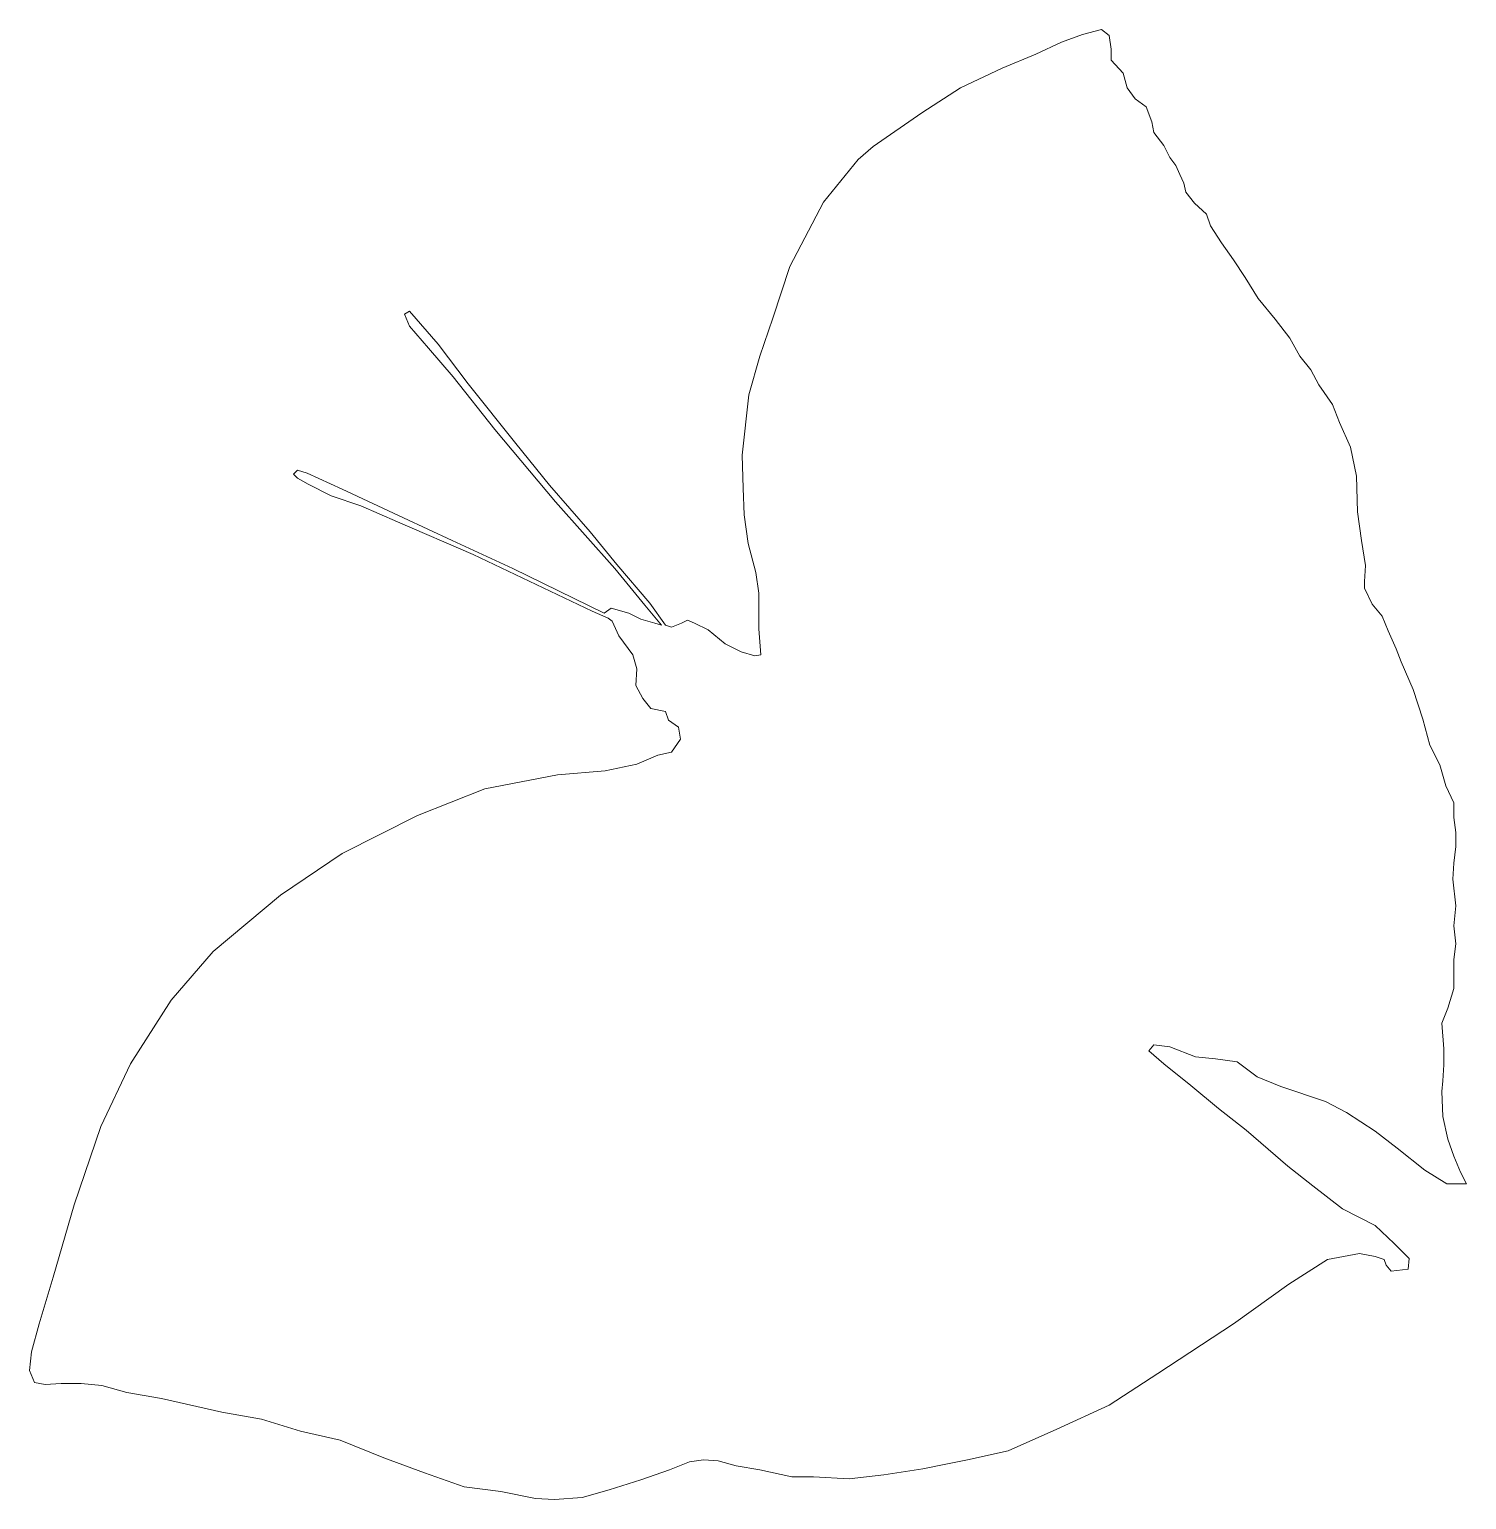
# Model space of a CAD drawing. Header units: centimetres. Extents: x -9.1 to 9.1, y -9.3 to 9.3.
import ezdxf

# ---------------------------------------------------------------- set-up
doc = ezdxf.new("R2010")
doc.units = ezdxf.units.CM
doc.header["$MEASUREMENT"] = 0
doc.layers.add('Layer 1', color=7, linetype='Continuous')

msp = doc.modelspace()

# ---------------------------------------------------------------- linework, layer by layer
at = {"layer": 'Layer 1', "lineweight": 9}
msp.add_open_spline([(1.57432, 7.78325), (1.57432, 7.78325), (2.18696, 8.20837), (2.18696, 8.20837), (2.18696, 8.20837), (2.18696, 8.20837), (2.67461, 8.52093), (2.67461, 8.52093), (2.67461, 8.52093), (2.67461, 8.52093), (3.19974, 8.771), (3.19974, 8.771), (3.19974, 8.771), (3.19974, 8.771), (3.62487, 8.94607), (3.62487, 8.94607), (3.62487, 8.94607), (3.62487, 8.94607), (3.94995, 9.0961), (3.94995, 9.0961), (3.94995, 9.0961), (3.94995, 9.0961), (4.21251, 9.19612), (4.21251, 9.19612), (4.21251, 9.19612), (4.21251, 9.19612), (4.45009, 9.25863), (4.45009, 9.25863), (4.45009, 9.25863), (4.45009, 9.25863), (4.55011, 9.18363), (4.55011, 9.18363), (4.55011, 9.18363), (4.55011, 9.18363), (4.57513, 9.00859), (4.57513, 9.00859), (4.57513, 9.00859), (4.57513, 9.00859), (4.57513, 8.87104), (4.57513, 8.87104), (4.57513, 8.87104), (4.57513, 8.87104), (4.72516, 8.70848), (4.72516, 8.70848), (4.72516, 8.70848), (4.72516, 8.70848), (4.7752, 8.52093), (4.7752, 8.52093), (4.7752, 8.52093), (4.7752, 8.52093), (4.87522, 8.38341), (4.87522, 8.38341), (4.87522, 8.38341), (4.87522, 8.38341), (5.01274, 8.28337), (5.01274, 8.28337), (5.01274, 8.28337), (5.01274, 8.28337), (5.08777, 8.09582), (5.08777, 8.09582), (5.08777, 8.09582), (5.08777, 8.09582), (5.11276, 7.95829), (5.11276, 7.95829), (5.11276, 7.95829), (5.11276, 7.95829), (5.2378, 7.79574), (5.2378, 7.79574), (5.2378, 7.79574), (5.2378, 7.79574), (5.31281, 7.64571), (5.31281, 7.64571), (5.31281, 7.64571), (5.31281, 7.64571), (5.38784, 7.54567), (5.38784, 7.54567), (5.38784, 7.54567), (5.38784, 7.54567), (5.43787, 7.43314), (5.43787, 7.43314), (5.43787, 7.43314), (5.43787, 7.43314), (5.48789, 7.32061), (5.48789, 7.32061), (5.48789, 7.32061), (5.48789, 7.32061), (5.5129, 7.20808), (5.5129, 7.20808), (5.5129, 7.20808), (5.5129, 7.20808), (5.62544, 7.07054), (5.62544, 7.07054), (5.62544, 7.07054), (5.62544, 7.07054), (5.77547, 6.933), (5.77547, 6.933), (5.77547, 6.933), (5.77547, 6.933), (5.82548, 6.78297), (5.82548, 6.78297), (5.82548, 6.78297), (5.82548, 6.78297), (5.963, 6.5704), (5.963, 6.5704), (5.963, 6.5704), (5.963, 6.5704), (6.11306, 6.35784), (6.11306, 6.35784), (6.11306, 6.35784), (6.11306, 6.35784), (6.26309, 6.13277), (6.26309, 6.13277), (6.26309, 6.13277), (6.26309, 6.13277), (6.42563, 5.87021), (6.42563, 5.87021), (6.42563, 5.87021), (6.42563, 5.87021), (6.63819, 5.60765), (6.63819, 5.60765), (6.63819, 5.60765), (6.63819, 5.60765), (6.82575, 5.37008), (6.82575, 5.37008), (6.82575, 5.37008), (6.82575, 5.37008), (6.95079, 5.14504), (6.95079, 5.14504), (6.95079, 5.14504), (6.95079, 5.14504), (7.08831, 4.96996), (7.08831, 4.96996), (7.08831, 4.96996), (7.08831, 4.96996), (7.18833, 4.7824), (7.18833, 4.7824), (7.18833, 4.7824), (7.18833, 4.7824), (7.36338, 4.53235), (7.36338, 4.53235), (7.36338, 4.53235), (7.36338, 4.53235), (7.45092, 4.30729), (7.45092, 4.30729), (7.45092, 4.30729), (7.45092, 4.30729), (7.58847, 3.99468), (7.58847, 3.99468), (7.58847, 3.99468), (7.58847, 3.99468), (7.66348, 3.6321), (7.66348, 3.6321), (7.66348, 3.6321), (7.66348, 3.6321), (7.67596, 3.182), (7.67596, 3.182), (7.67596, 3.182), (7.67596, 3.182), (7.726, 2.81936), (7.726, 2.81936), (7.726, 2.81936), (7.726, 2.81936), (7.77601, 2.50679), (7.77601, 2.50679), (7.77601, 2.50679), (7.77601, 2.50679), (7.7635, 2.30675), (7.7635, 2.30675), (7.7635, 2.30675), (7.7635, 2.30675), (7.7635, 2.21921), (7.7635, 2.21921), (7.7635, 2.21921), (7.7635, 2.21921), (7.86352, 2.01916), (7.86352, 2.01916), (7.86352, 2.01916), (7.86352, 2.01916), (7.98856, 1.86913), (7.98856, 1.86913), (7.98856, 1.86913), (7.98856, 1.86913), (8.06359, 1.68157), (8.06359, 1.68157), (8.06359, 1.68157), (8.06359, 1.68157), (8.16361, 1.45651), (8.16361, 1.45651), (8.16361, 1.45651), (8.16361, 1.45651), (8.22613, 1.29394), (8.22613, 1.29394), (8.22613, 1.29394), (8.22613, 1.29394), (8.37616, 0.94386), (8.37616, 0.94386), (8.37616, 0.94386), (8.37616, 0.94386), (8.5012, 0.56877), (8.5012, 0.56877), (8.5012, 0.56877), (8.5012, 0.56877), (8.58872, 0.24366), (8.58872, 0.24366), (8.58872, 0.24366), (8.58872, 0.24366), (8.71376, -0.00639), (8.71376, -0.00639), (8.71376, -0.00639), (8.71376, -0.00639), (8.78879, -0.26896), (8.78879, -0.26896), (8.78879, -0.26896), (8.78879, -0.26896), (8.88881, -0.48154), (8.88881, -0.48154), (8.88881, -0.48154), (8.88881, -0.48154), (8.88881, -0.6691), (8.88881, -0.6691), (8.88881, -0.6691), (8.88881, -0.6691), (8.91383, -0.85663), (8.91383, -0.85663), (8.91383, -0.85663), (8.91383, -0.85663), (8.91383, -1.03168), (8.91383, -1.03168), (8.91383, -1.03168), (8.91383, -1.03168), (8.88881, -1.24424), (8.88881, -1.24424), (8.88881, -1.24424), (8.88881, -1.24424), (8.8763, -1.44431), (8.8763, -1.44431), (8.8763, -1.44431), (8.8763, -1.44431), (8.91383, -1.7819), (8.91383, -1.7819), (8.91383, -1.7819), (8.91383, -1.7819), (8.88881, -2.03195), (8.88881, -2.03195), (8.88881, -2.03195), (8.88881, -2.03195), (8.91383, -2.25702), (8.91383, -2.25702), (8.91383, -2.25702), (8.91383, -2.25702), (8.88881, -2.45709), (8.88881, -2.45709), (8.88881, -2.45709), (8.88881, -2.45709), (8.88881, -2.60709), (8.88881, -2.60709), (8.88881, -2.60709), (8.88881, -2.60709), (8.88881, -2.81967), (8.88881, -2.81967), (8.88881, -2.81967), (8.88881, -2.81967), (8.81378, -3.06975), (8.81378, -3.06975), (8.81378, -3.06975), (8.81378, -3.06975), (8.73878, -3.25729), (8.73878, -3.25729), (8.73878, -3.25729), (8.73878, -3.25729), (8.76377, -3.58237), (8.76377, -3.58237), (8.76377, -3.58237), (8.76377, -3.58237), (8.76377, -3.78244), (8.76377, -3.78244), (8.76377, -3.78244), (8.76377, -3.78244), (8.75129, -3.98248), (8.75129, -3.98248), (8.75129, -3.98248), (8.75129, -3.98248), (8.73878, -4.12), (8.73878, -4.12), (8.73878, -4.12), (8.73878, -4.12), (8.75129, -4.43261), (8.75129, -4.43261), (8.75129, -4.43261), (8.75129, -4.43261), (8.81378, -4.72019), (8.81378, -4.72019), (8.81378, -4.72019), (8.81378, -4.72019), (8.88881, -4.93274), (8.88881, -4.93274), (8.88881, -4.93274), (8.88881, -4.93274), (8.97635, -5.13281), (8.97635, -5.13281), (8.97635, -5.13281), (8.97635, -5.13281), (9.05135, -5.28284), (9.05135, -5.28284), (9.05135, -5.28284), (9.05135, -5.28284), (8.8013, -5.28284), (8.8013, -5.28284), (8.8013, -5.28284), (8.8013, -5.28284), (8.5262, -5.10779), (8.5262, -5.10779), (8.5262, -5.10779), (8.5262, -5.10779), (8.17612, -4.83272), (8.17612, -4.83272), (8.17612, -4.83272), (8.17612, -4.83272), (7.90105, -4.62014), (7.90105, -4.62014), (7.90105, -4.62014), (7.90105, -4.62014), (7.53844, -4.3826), (7.53844, -4.3826), (7.53844, -4.3826), (7.53844, -4.3826), (7.27587, -4.24505), (7.27587, -4.24505), (7.27587, -4.24505), (7.27587, -4.24505), (6.71322, -4.05751), (6.71322, -4.05751), (6.71322, -4.05751), (6.71322, -4.05751), (6.41313, -3.93247), (6.41313, -3.93247), (6.41313, -3.93247), (6.41313, -3.93247), (6.16304, -3.74494), (6.16304, -3.74494), (6.16304, -3.74494), (6.16304, -3.74494), (5.888, -3.70741), (5.888, -3.70741), (5.888, -3.70741), (5.888, -3.70741), (5.63792, -3.68242), (5.63792, -3.68242), (5.63792, -3.68242), (5.63792, -3.68242), (5.31281, -3.55738), (5.31281, -3.55738), (5.31281, -3.55738), (5.31281, -3.55738), (5.11276, -3.53236), (5.11276, -3.53236), (5.11276, -3.53236), (5.11276, -3.53236), (5.05027, -3.60739), (5.05027, -3.60739), (5.05027, -3.60739), (5.05027, -3.60739), (5.2378, -3.76993), (5.2378, -3.76993), (5.2378, -3.76993), (5.2378, -3.76993), (5.5754, -4.045), (5.5754, -4.045), (5.5754, -4.045), (5.5754, -4.045), (5.9255, -4.33259), (5.9255, -4.33259), (5.9255, -4.33259), (5.9255, -4.33259), (6.2756, -4.60766), (6.2756, -4.60766), (6.2756, -4.60766), (6.2756, -4.60766), (6.55068, -4.84523), (6.55068, -4.84523), (6.55068, -4.84523), (6.55068, -4.84523), (6.80073, -5.05778), (6.80073, -5.05778), (6.80073, -5.05778), (6.80073, -5.05778), (7.1133, -5.30786), (7.1133, -5.30786), (7.1133, -5.30786), (7.1133, -5.30786), (7.48842, -5.59542), (7.48842, -5.59542), (7.48842, -5.59542), (7.48842, -5.59542), (7.90105, -5.808), (7.90105, -5.808), (7.90105, -5.808), (7.90105, -5.808), (8.13859, -6.03303), (8.13859, -6.03303), (8.13859, -6.03303), (8.13859, -6.03303), (8.32615, -6.22059), (8.32615, -6.22059), (8.32615, -6.22059), (8.32615, -6.22059), (8.31364, -6.35814), (8.31364, -6.35814), (8.31364, -6.35814), (8.31364, -6.35814), (8.10109, -6.38314), (8.10109, -6.38314), (8.10109, -6.38314), (8.10109, -6.38314), (8.03857, -6.30813), (8.03857, -6.30813), (8.03857, -6.30813), (8.03857, -6.30813), (8.01358, -6.2331), (8.01358, -6.2331), (8.01358, -6.2331), (8.01358, -6.2331), (7.90105, -6.1956), (7.90105, -6.1956), (7.90105, -6.1956), (7.90105, -6.1956), (7.70101, -6.15807), (7.70101, -6.15807), (7.70101, -6.15807), (7.70101, -6.15807), (7.30086, -6.2331), (7.30086, -6.2331), (7.30086, -6.2331), (7.30086, -6.2331), (6.81324, -6.54571), (6.81324, -6.54571), (6.81324, -6.54571), (6.81324, -6.54571), (6.11306, -7.04584), (6.11306, -7.04584), (6.11306, -7.04584), (6.11306, -7.04584), (5.1628, -7.67099), (5.1628, -7.67099), (5.1628, -7.67099), (5.1628, -7.67099), (4.55011, -8.0711), (4.55011, -8.0711), (4.55011, -8.0711), (4.55011, -8.0711), (3.88743, -8.37119), (3.88743, -8.37119), (3.88743, -8.37119), (3.88743, -8.37119), (3.27477, -8.64627), (3.27477, -8.64627), (3.27477, -8.64627), (3.27477, -8.64627), (2.76212, -8.7588), (2.76212, -8.7588), (2.76212, -8.7588), (2.76212, -8.7588), (2.51207, -8.80881), (2.51207, -8.80881), (2.51207, -8.80881), (2.51207, -8.80881), (2.19947, -8.87133), (2.19947, -8.87133), (2.19947, -8.87133), (2.19947, -8.87133), (1.71184, -8.94636), (1.71184, -8.94636), (1.71184, -8.94636), (1.71184, -8.94636), (1.27423, -8.99637), (1.27423, -8.99637), (1.27423, -8.99637), (1.27423, -8.99637), (0.8241, -8.97135), (0.8241, -8.97135), (0.8241, -8.97135), (0.8241, -8.97135), (0.54903, -8.97135), (0.54903, -8.97135), (0.54903, -8.97135), (0.54903, -8.97135), (0.14892, -8.88384), (0.14892, -8.88384), (0.14892, -8.88384), (0.14892, -8.88384), (-0.15115, -8.83383), (-0.15115, -8.83383), (-0.15115, -8.83383), (-0.15115, -8.83383), (-0.37624, -8.77131), (-0.37624, -8.77131), (-0.37624, -8.77131), (-0.37624, -8.77131), (-0.56377, -8.7588), (-0.56377, -8.7588), (-0.56377, -8.7588), (-0.56377, -8.7588), (-0.73885, -8.78379), (-0.73885, -8.78379), (-0.73885, -8.78379), (-0.73885, -8.78379), (-0.98888, -8.88384), (-0.98888, -8.88384), (-0.98888, -8.88384), (-0.98888, -8.88384), (-1.35149, -9.00888), (-1.35149, -9.00888), (-1.35149, -9.00888), (-1.35149, -9.00888), (-1.7516, -9.13389), (-1.7516, -9.13389), (-1.7516, -9.13389), (-1.7516, -9.13389), (-2.0892, -9.23391), (-2.0892, -9.23391), (-2.0892, -9.23391), (-2.0892, -9.23391), (-2.4393, -9.25893), (-2.4393, -9.25893), (-2.4393, -9.25893), (-2.4393, -9.25893), (-2.67687, -9.24642), (-2.67687, -9.24642), (-2.67687, -9.24642), (-2.67687, -9.24642), (-3.11449, -9.15891), (-3.11449, -9.15891), (-3.11449, -9.15891), (-3.11449, -9.15891), (-3.57712, -9.09639), (-3.57712, -9.09639), (-3.57712, -9.09639), (-3.57712, -9.09639), (-4.07723, -8.92134), (-4.07723, -8.92134), (-4.07723, -8.92134), (-4.07723, -8.92134), (-4.58987, -8.73378), (-4.58987, -8.73378), (-4.58987, -8.73378), (-4.58987, -8.73378), (-5.14002, -8.50874), (-5.14002, -8.50874), (-5.14002, -8.50874), (-5.14002, -8.50874), (-5.64018, -8.39621), (-5.64018, -8.39621), (-5.64018, -8.39621), (-5.64018, -8.39621), (-6.1278, -8.24615), (-6.1278, -8.24615), (-6.1278, -8.24615), (-6.1278, -8.24615), (-6.62795, -8.15864), (-6.62795, -8.15864), (-6.62795, -8.15864), (-6.62795, -8.15864), (-7.39064, -7.98356), (-7.39064, -7.98356), (-7.39064, -7.98356), (-7.39064, -7.98356), (-7.82827, -7.90856), (-7.82827, -7.90856), (-7.82827, -7.90856), (-7.82827, -7.90856), (-8.14085, -7.82105), (-8.14085, -7.82105), (-8.14085, -7.82105), (-8.14085, -7.82105), (-8.40343, -7.79603), (-8.40343, -7.79603), (-8.40343, -7.79603), (-8.40343, -7.79603), (-8.65349, -7.79603), (-8.65349, -7.79603), (-8.65349, -7.79603), (-8.65349, -7.79603), (-8.85354, -7.80854), (-8.85354, -7.80854), (-8.85354, -7.80854), (-8.85354, -7.80854), (-8.99109, -7.78352), (-8.99109, -7.78352), (-8.99109, -7.78352), (-8.99109, -7.78352), (-9.05361, -7.63349), (-9.05361, -7.63349), (-9.05361, -7.63349), (-9.05361, -7.63349), (-9.02859, -7.39592), (-9.02859, -7.39592), (-9.02859, -7.39592), (-9.02859, -7.39592), (-8.92856, -7.04584), (-8.92856, -7.04584), (-8.92856, -7.04584), (-8.92856, -7.04584), (-8.75351, -6.45817), (-8.75351, -6.45817), (-8.75351, -6.45817), (-8.75351, -6.45817), (-8.49097, -5.54541), (-8.49097, -5.54541), (-8.49097, -5.54541), (-8.49097, -5.54541), (-8.15336, -4.55765), (-8.15336, -4.55765), (-8.15336, -4.55765), (-8.15336, -4.55765), (-7.77826, -3.76993), (-7.77826, -3.76993), (-7.77826, -3.76993), (-7.77826, -3.76993), (-7.26562, -2.9697), (-7.26562, -2.9697), (-7.26562, -2.9697), (-7.26562, -2.9697), (-6.74047, -2.35704), (-6.74047, -2.35704), (-6.74047, -2.35704), (-6.74047, -2.35704), (-5.89023, -1.64435), (-5.89023, -1.64435), (-5.89023, -1.64435), (-5.89023, -1.64435), (-5.11503, -1.1192), (-5.11503, -1.1192), (-5.11503, -1.1192), (-5.11503, -1.1192), (-4.16477, -0.64405), (-4.16477, -0.64405), (-4.16477, -0.64405), (-4.16477, -0.64405), (-3.31453, -0.30649), (-3.31453, -0.30649), (-3.31453, -0.30649), (-3.31453, -0.30649), (-2.40177, -0.13144), (-2.40177, -0.13144), (-2.40177, -0.13144), (-2.40177, -0.13144), (-1.80161, -0.0814), (-1.80161, -0.0814), (-1.80161, -0.0814), (-1.80161, -0.0814), (-1.40153, 0.00612), (-1.40153, 0.00612), (-1.40153, 0.00612), (-1.40153, 0.00612), (-1.13894, 0.11865), (-1.13894, 0.11865), (-1.13894, 0.11865), (-1.13894, 0.11865), (-0.96389, 0.15615), (-0.96389, 0.15615), (-0.96389, 0.15615), (-0.96389, 0.15615), (-0.85135, 0.31869), (-0.85135, 0.31869), (-0.85135, 0.31869), (-0.85135, 0.31869), (-0.87635, 0.46875), (-0.87635, 0.46875), (-0.87635, 0.46875), (-0.87635, 0.46875), (-1.00139, 0.55626), (-1.00139, 0.55626), (-1.00139, 0.55626), (-1.00139, 0.55626), (-1.03892, 0.66879), (-1.03892, 0.66879), (-1.03892, 0.66879), (-1.03892, 0.66879), (-1.22648, 0.70629), (-1.22648, 0.70629), (-1.22648, 0.70629), (-1.22648, 0.70629), (-1.3265, 0.83133), (-1.3265, 0.83133), (-1.3265, 0.83133), (-1.3265, 0.83133), (-1.41401, 0.99388), (-1.41401, 0.99388), (-1.41401, 0.99388), (-1.41401, 0.99388), (-1.40153, 1.20646), (-1.40153, 1.20646), (-1.40153, 1.20646), (-1.40153, 1.20646), (-1.45151, 1.38148), (-1.45151, 1.38148), (-1.45151, 1.38148), (-1.45151, 1.38148), (-1.62656, 1.61905), (-1.62656, 1.61905), (-1.62656, 1.61905), (-1.62656, 1.61905), (-1.7141, 1.80661), (-1.7141, 1.80661), (-1.7141, 1.80661), (-1.7141, 1.80661), (-1.76408, 1.84411), (-1.76408, 1.84411), (-1.76408, 1.84411), (-1.76408, 1.84411), (-1.96416, 1.93162), (-1.96416, 1.93162), (-1.96416, 1.93162), (-1.96416, 1.93162), (-3.46456, 2.64431), (-3.46456, 2.64431), (-3.46456, 2.64431), (-3.46456, 2.64431), (-4.41485, 3.05696), (-4.41485, 3.05696), (-4.41485, 3.05696), (-4.41485, 3.05696), (-4.87745, 3.25698), (-4.87745, 3.25698), (-4.87745, 3.25698), (-4.87745, 3.25698), (-5.25255, 3.38202), (-5.25255, 3.38202), (-5.25255, 3.38202), (-5.25255, 3.38202), (-5.54013, 3.53208), (-5.54013, 3.53208), (-5.54013, 3.53208), (-5.54013, 3.53208), (-5.67768, 3.60711), (-5.67768, 3.60711), (-5.67768, 3.60711), (-5.67768, 3.60711), (-5.72769, 3.65712), (-5.72769, 3.65712), (-5.72769, 3.65712), (-5.72769, 3.65712), (-5.67768, 3.70713), (-5.67768, 3.70713), (-5.67768, 3.70713), (-5.67768, 3.70713), (-5.55267, 3.66963), (-5.55267, 3.66963), (-5.55267, 3.66963), (-5.55267, 3.66963), (-5.11503, 3.46956), (-5.11503, 3.46956), (-5.11503, 3.46956), (-5.11503, 3.46956), (-4.33982, 3.10697), (-4.33982, 3.10697), (-4.33982, 3.10697), (-4.33982, 3.10697), (-3.72712, 2.81936), (-3.72712, 2.81936), (-3.72712, 2.81936), (-3.72712, 2.81936), (-2.96443, 2.46929), (-2.96443, 2.46929), (-2.96443, 2.46929), (-2.96443, 2.46929), (-1.81412, 1.90663), (-1.81412, 1.90663), (-1.81412, 1.90663), (-1.81412, 1.90663), (-1.72661, 1.96915), (-1.72661, 1.96915), (-1.72661, 1.96915), (-1.72661, 1.96915), (-1.50155, 1.90663), (-1.50155, 1.90663), (-1.50155, 1.90663), (-1.50155, 1.90663), (-1.35149, 1.83163), (-1.35149, 1.83163), (-1.35149, 1.83163), (-1.35149, 1.83163), (-1.17644, 1.78159), (-1.17644, 1.78159), (-1.17644, 1.78159), (-1.17644, 1.78159), (-1.08893, 1.7566), (-1.08893, 1.7566), (-1.08893, 1.7566), (-1.08893, 1.7566), (-1.30148, 2.00665), (-1.30148, 2.00665), (-1.30148, 2.00665), (-1.30148, 2.00665), (-1.6766, 2.46929), (-1.6766, 2.46929), (-1.6766, 2.46929), (-1.6766, 2.46929), (-2.42679, 3.30702), (-2.42679, 3.30702), (-2.42679, 3.30702), (-2.42679, 3.30702), (-3.18952, 4.21977), (-3.18952, 4.21977), (-3.18952, 4.21977), (-3.18952, 4.21977), (-3.71464, 4.88245), (-3.71464, 4.88245), (-3.71464, 4.88245), (-3.71464, 4.88245), (-4.02722, 5.24504), (-4.02722, 5.24504), (-4.02722, 5.24504), (-4.02722, 5.24504), (-4.26479, 5.52011), (-4.26479, 5.52011), (-4.26479, 5.52011), (-4.26479, 5.52011), (-4.32731, 5.67017), (-4.32731, 5.67017), (-4.32731, 5.67017), (-4.32731, 5.67017), (-4.26479, 5.70767), (-4.26479, 5.70767), (-4.26479, 5.70767), (-4.26479, 5.70767), (-3.9022, 5.29505), (-3.9022, 5.29505), (-3.9022, 5.29505), (-3.9022, 5.29505), (-3.52708, 4.79491), (-3.52708, 4.79491), (-3.52708, 4.79491), (-3.52708, 4.79491), (-2.92692, 4.0447), (-2.92692, 4.0447), (-2.92692, 4.0447), (-2.92692, 4.0447), (-2.50182, 3.51957), (-2.50182, 3.51957), (-2.50182, 3.51957), (-2.50182, 3.51957), (-1.98917, 2.93192), (-1.98917, 2.93192), (-1.98917, 2.93192), (-1.98917, 2.93192), (-1.65158, 2.5193), (-1.65158, 2.5193), (-1.65158, 2.5193), (-1.65158, 2.5193), (-1.23896, 2.03165), (-1.23896, 2.03165), (-1.23896, 2.03165), (-1.23896, 2.03165), (-1.03892, 1.7566), (-1.03892, 1.7566), (-1.03892, 1.7566), (-1.03892, 1.7566), (-0.96389, 1.73158), (-0.96389, 1.73158), (-0.96389, 1.73158), (-0.96389, 1.73158), (-0.83887, 1.78159), (-0.83887, 1.78159), (-0.83887, 1.78159), (-0.83887, 1.78159), (-0.76384, 1.81912), (-0.76384, 1.81912), (-0.76384, 1.81912), (-0.76384, 1.81912), (-0.6763, 1.78159), (-0.6763, 1.78159), (-0.6763, 1.78159), (-0.6763, 1.78159), (-0.50125, 1.69408), (-0.50125, 1.69408), (-0.50125, 1.69408), (-0.50125, 1.69408), (-0.2887, 1.51903), (-0.2887, 1.51903), (-0.2887, 1.51903), (-0.2887, 1.51903), (-0.08866, 1.41898), (-0.08866, 1.41898), (-0.08866, 1.41898), (-0.08866, 1.41898), (0.08639, 1.36897), (0.08639, 1.36897), (0.08639, 1.36897), (0.08639, 1.36897), (0.16142, 1.38148), (0.16142, 1.38148), (0.16142, 1.38148), (0.16142, 1.38148), (0.13643, 1.70659), (0.13643, 1.70659), (0.13643, 1.70659), (0.13643, 1.70659), (0.13643, 2.15669), (0.13643, 2.15669), (0.13643, 2.15669), (0.13643, 2.15669), (0.0989, 2.41928), (0.0989, 2.41928), (0.0989, 2.41928), (0.0989, 2.41928), (-0.00112, 2.78186), (-0.00112, 2.78186), (-0.00112, 2.78186), (-0.00112, 2.78186), (-0.05113, 3.14447), (-0.05113, 3.14447), (-0.05113, 3.14447), (-0.05113, 3.14447), (-0.06364, 3.48207), (-0.06364, 3.48207), (-0.06364, 3.48207), (-0.06364, 3.48207), (-0.07615, 3.89466), (-0.07615, 3.89466), (-0.07615, 3.89466), (-0.07615, 3.89466), (0.01136, 4.65736), (0.01136, 4.65736), (0.01136, 4.65736), (0.01136, 4.65736), (0.14892, 5.14504), (0.14892, 5.14504), (0.14892, 5.14504), (0.14892, 5.14504), (0.31146, 5.62016), (0.31146, 5.62016), (0.31146, 5.62016), (0.31146, 5.62016), (0.52401, 6.27033), (0.52401, 6.27033), (0.52401, 6.27033), (0.52401, 6.27033), (0.94914, 7.08305), (0.94914, 7.08305), (0.94914, 7.08305), (0.94914, 7.08305), (1.38676, 7.62069), (1.38676, 7.62069), (1.38676, 7.62069), (1.38676, 7.62069), (1.57432, 7.78325), (1.57432, 7.78325)], degree=3, knots=[0, 0, 0, 0, 0.00420168, 0.00420168, 0.00420168, 0.00420168, 0.00840336, 0.00840336, 0.00840336, 0.00840336, 0.01260504, 0.01260504, 0.01260504, 0.01260504, 0.01680672, 0.01680672, 0.01680672, 0.01680672, 0.0210084, 0.0210084, 0.0210084, 0.0210084, 0.02521008, 0.02521008, 0.02521008, 0.02521008, 0.02941176, 0.02941176, 0.02941176, 0.02941176, 0.03361345, 0.03361345, 0.03361345, 0.03361345, 0.03781513, 0.03781513, 0.03781513, 0.03781513, 0.04201681, 0.04201681, 0.04201681, 0.04201681, 0.04621849, 0.04621849, 0.04621849, 0.04621849, 0.05042017, 0.05042017, 0.05042017, 0.05042017, 0.05462185, 0.05462185, 0.05462185, 0.05462185, 0.05882353, 0.05882353, 0.05882353, 0.05882353, 0.06302521, 0.06302521, 0.06302521, 0.06302521, 0.06722689, 0.06722689, 0.06722689, 0.06722689, 0.07142857, 0.07142857, 0.07142857, 0.07142857, 0.07563025, 0.07563025, 0.07563025, 0.07563025, 0.07983193, 0.07983193, 0.07983193, 0.07983193, 0.08403361, 0.08403361, 0.08403361, 0.08403361, 0.08823529, 0.08823529, 0.08823529, 0.08823529, 0.09243697, 0.09243697, 0.09243697, 0.09243697, 0.09663866, 0.09663866, 0.09663866, 0.09663866, 0.10084034, 0.10084034, 0.10084034, 0.10084034, 0.10504202, 0.10504202, 0.10504202, 0.10504202, 0.1092437, 0.1092437, 0.1092437, 0.1092437, 0.11344538, 0.11344538, 0.11344538, 0.11344538, 0.11764706, 0.11764706, 0.11764706, 0.11764706, 0.12184874, 0.12184874, 0.12184874, 0.12184874, 0.12605042, 0.12605042, 0.12605042, 0.12605042, 0.1302521, 0.1302521, 0.1302521, 0.1302521, 0.13445378, 0.13445378, 0.13445378, 0.13445378, 0.13865546, 0.13865546, 0.13865546, 0.13865546, 0.14285714, 0.14285714, 0.14285714, 0.14285714, 0.14705882, 0.14705882, 0.14705882, 0.14705882, 0.1512605, 0.1512605, 0.1512605, 0.1512605, 0.15546218, 0.15546218, 0.15546218, 0.15546218, 0.15966387, 0.15966387, 0.15966387, 0.15966387, 0.16386555, 0.16386555, 0.16386555, 0.16386555, 0.16806723, 0.16806723, 0.16806723, 0.16806723, 0.17226891, 0.17226891, 0.17226891, 0.17226891, 0.17647059, 0.17647059, 0.17647059, 0.17647059, 0.18067227, 0.18067227, 0.18067227, 0.18067227, 0.18487395, 0.18487395, 0.18487395, 0.18487395, 0.18907563, 0.18907563, 0.18907563, 0.18907563, 0.19327731, 0.19327731, 0.19327731, 0.19327731, 0.19747899, 0.19747899, 0.19747899, 0.19747899, 0.20168067, 0.20168067, 0.20168067, 0.20168067, 0.20588235, 0.20588235, 0.20588235, 0.20588235, 0.21008403, 0.21008403, 0.21008403, 0.21008403, 0.21428571, 0.21428571, 0.21428571, 0.21428571, 0.21848739, 0.21848739, 0.21848739, 0.21848739, 0.22268908, 0.22268908, 0.22268908, 0.22268908, 0.22689076, 0.22689076, 0.22689076, 0.22689076, 0.23109244, 0.23109244, 0.23109244, 0.23109244, 0.23529412, 0.23529412, 0.23529412, 0.23529412, 0.2394958, 0.2394958, 0.2394958, 0.2394958, 0.24369748, 0.24369748, 0.24369748, 0.24369748, 0.24789916, 0.24789916, 0.24789916, 0.24789916, 0.25210084, 0.25210084, 0.25210084, 0.25210084, 0.25630252, 0.25630252, 0.25630252, 0.25630252, 0.2605042, 0.2605042, 0.2605042, 0.2605042, 0.26470588, 0.26470588, 0.26470588, 0.26470588, 0.26890756, 0.26890756, 0.26890756, 0.26890756, 0.27310924, 0.27310924, 0.27310924, 0.27310924, 0.27731092, 0.27731092, 0.27731092, 0.27731092, 0.28151261, 0.28151261, 0.28151261, 0.28151261, 0.28571429, 0.28571429, 0.28571429, 0.28571429, 0.28991597, 0.28991597, 0.28991597, 0.28991597, 0.29411765, 0.29411765, 0.29411765, 0.29411765, 0.29831933, 0.29831933, 0.29831933, 0.29831933, 0.30252101, 0.30252101, 0.30252101, 0.30252101, 0.30672269, 0.30672269, 0.30672269, 0.30672269, 0.31092437, 0.31092437, 0.31092437, 0.31092437, 0.31512605, 0.31512605, 0.31512605, 0.31512605, 0.31932773, 0.31932773, 0.31932773, 0.31932773, 0.32352941, 0.32352941, 0.32352941, 0.32352941, 0.32773109, 0.32773109, 0.32773109, 0.32773109, 0.33193277, 0.33193277, 0.33193277, 0.33193277, 0.33613445, 0.33613445, 0.33613445, 0.33613445, 0.34033613, 0.34033613, 0.34033613, 0.34033613, 0.34453782, 0.34453782, 0.34453782, 0.34453782, 0.3487395, 0.3487395, 0.3487395, 0.3487395, 0.35294118, 0.35294118, 0.35294118, 0.35294118, 0.35714286, 0.35714286, 0.35714286, 0.35714286, 0.36134454, 0.36134454, 0.36134454, 0.36134454, 0.36554622, 0.36554622, 0.36554622, 0.36554622, 0.3697479, 0.3697479, 0.3697479, 0.3697479, 0.37394958, 0.37394958, 0.37394958, 0.37394958, 0.37815126, 0.37815126, 0.37815126, 0.37815126, 0.38235294, 0.38235294, 0.38235294, 0.38235294, 0.38655462, 0.38655462, 0.38655462, 0.38655462, 0.3907563, 0.3907563, 0.3907563, 0.3907563, 0.39495798, 0.39495798, 0.39495798, 0.39495798, 0.39915966, 0.39915966, 0.39915966, 0.39915966, 0.40336134, 0.40336134, 0.40336134, 0.40336134, 0.40756303, 0.40756303, 0.40756303, 0.40756303, 0.41176471, 0.41176471, 0.41176471, 0.41176471, 0.41596639, 0.41596639, 0.41596639, 0.41596639, 0.42016807, 0.42016807, 0.42016807, 0.42016807, 0.42436975, 0.42436975, 0.42436975, 0.42436975, 0.42857143, 0.42857143, 0.42857143, 0.42857143, 0.43277311, 0.43277311, 0.43277311, 0.43277311, 0.43697479, 0.43697479, 0.43697479, 0.43697479, 0.44117647, 0.44117647, 0.44117647, 0.44117647, 0.44537815, 0.44537815, 0.44537815, 0.44537815, 0.44957983, 0.44957983, 0.44957983, 0.44957983, 0.45378151, 0.45378151, 0.45378151, 0.45378151, 0.45798319, 0.45798319, 0.45798319, 0.45798319, 0.46218487, 0.46218487, 0.46218487, 0.46218487, 0.46638655, 0.46638655, 0.46638655, 0.46638655, 0.47058824, 0.47058824, 0.47058824, 0.47058824, 0.47478992, 0.47478992, 0.47478992, 0.47478992, 0.4789916, 0.4789916, 0.4789916, 0.4789916, 0.48319328, 0.48319328, 0.48319328, 0.48319328, 0.48739496, 0.48739496, 0.48739496, 0.48739496, 0.49159664, 0.49159664, 0.49159664, 0.49159664, 0.49579832, 0.49579832, 0.49579832, 0.49579832, 0.5, 0.5, 0.5, 0.5, 0.50420168, 0.50420168, 0.50420168, 0.50420168, 0.50840336, 0.50840336, 0.50840336, 0.50840336, 0.51260504, 0.51260504, 0.51260504, 0.51260504, 0.51680672, 0.51680672, 0.51680672, 0.51680672, 0.5210084, 0.5210084, 0.5210084, 0.5210084, 0.52521008, 0.52521008, 0.52521008, 0.52521008, 0.52941176, 0.52941176, 0.52941176, 0.52941176, 0.53361345, 0.53361345, 0.53361345, 0.53361345, 0.53781513, 0.53781513, 0.53781513, 0.53781513, 0.54201681, 0.54201681, 0.54201681, 0.54201681, 0.54621849, 0.54621849, 0.54621849, 0.54621849, 0.55042017, 0.55042017, 0.55042017, 0.55042017, 0.55462185, 0.55462185, 0.55462185, 0.55462185, 0.55882353, 0.55882353, 0.55882353, 0.55882353, 0.56302521, 0.56302521, 0.56302521, 0.56302521, 0.56722689, 0.56722689, 0.56722689, 0.56722689, 0.57142857, 0.57142857, 0.57142857, 0.57142857, 0.57563025, 0.57563025, 0.57563025, 0.57563025, 0.57983193, 0.57983193, 0.57983193, 0.57983193, 0.58403361, 0.58403361, 0.58403361, 0.58403361, 0.58823529, 0.58823529, 0.58823529, 0.58823529, 0.59243697, 0.59243697, 0.59243697, 0.59243697, 0.59663866, 0.59663866, 0.59663866, 0.59663866, 0.60084034, 0.60084034, 0.60084034, 0.60084034, 0.60504202, 0.60504202, 0.60504202, 0.60504202, 0.6092437, 0.6092437, 0.6092437, 0.6092437, 0.61344538, 0.61344538, 0.61344538, 0.61344538, 0.61764706, 0.61764706, 0.61764706, 0.61764706, 0.62184874, 0.62184874, 0.62184874, 0.62184874, 0.62605042, 0.62605042, 0.62605042, 0.62605042, 0.6302521, 0.6302521, 0.6302521, 0.6302521, 0.63445378, 0.63445378, 0.63445378, 0.63445378, 0.63865546, 0.63865546, 0.63865546, 0.63865546, 0.64285714, 0.64285714, 0.64285714, 0.64285714, 0.64705882, 0.64705882, 0.64705882, 0.64705882, 0.6512605, 0.6512605, 0.6512605, 0.6512605, 0.65546218, 0.65546218, 0.65546218, 0.65546218, 0.65966387, 0.65966387, 0.65966387, 0.65966387, 0.66386555, 0.66386555, 0.66386555, 0.66386555, 0.66806723, 0.66806723, 0.66806723, 0.66806723, 0.67226891, 0.67226891, 0.67226891, 0.67226891, 0.67647059, 0.67647059, 0.67647059, 0.67647059, 0.68067227, 0.68067227, 0.68067227, 0.68067227, 0.68487395, 0.68487395, 0.68487395, 0.68487395, 0.68907563, 0.68907563, 0.68907563, 0.68907563, 0.69327731, 0.69327731, 0.69327731, 0.69327731, 0.69747899, 0.69747899, 0.69747899, 0.69747899, 0.70168067, 0.70168067, 0.70168067, 0.70168067, 0.70588235, 0.70588235, 0.70588235, 0.70588235, 0.71008403, 0.71008403, 0.71008403, 0.71008403, 0.71428571, 0.71428571, 0.71428571, 0.71428571, 0.71848739, 0.71848739, 0.71848739, 0.71848739, 0.72268908, 0.72268908, 0.72268908, 0.72268908, 0.72689076, 0.72689076, 0.72689076, 0.72689076, 0.73109244, 0.73109244, 0.73109244, 0.73109244, 0.73529412, 0.73529412, 0.73529412, 0.73529412, 0.7394958, 0.7394958, 0.7394958, 0.7394958, 0.74369748, 0.74369748, 0.74369748, 0.74369748, 0.74789916, 0.74789916, 0.74789916, 0.74789916, 0.75210084, 0.75210084, 0.75210084, 0.75210084, 0.75630252, 0.75630252, 0.75630252, 0.75630252, 0.7605042, 0.7605042, 0.7605042, 0.7605042, 0.76470588, 0.76470588, 0.76470588, 0.76470588, 0.76890756, 0.76890756, 0.76890756, 0.76890756, 0.77310924, 0.77310924, 0.77310924, 0.77310924, 0.77731092, 0.77731092, 0.77731092, 0.77731092, 0.78151261, 0.78151261, 0.78151261, 0.78151261, 0.78571429, 0.78571429, 0.78571429, 0.78571429, 0.78991597, 0.78991597, 0.78991597, 0.78991597, 0.79411765, 0.79411765, 0.79411765, 0.79411765, 0.79831933, 0.79831933, 0.79831933, 0.79831933, 0.80252101, 0.80252101, 0.80252101, 0.80252101, 0.80672269, 0.80672269, 0.80672269, 0.80672269, 0.81092437, 0.81092437, 0.81092437, 0.81092437, 0.81512605, 0.81512605, 0.81512605, 0.81512605, 0.81932773, 0.81932773, 0.81932773, 0.81932773, 0.82352941, 0.82352941, 0.82352941, 0.82352941, 0.82773109, 0.82773109, 0.82773109, 0.82773109, 0.83193277, 0.83193277, 0.83193277, 0.83193277, 0.83613445, 0.83613445, 0.83613445, 0.83613445, 0.84033613, 0.84033613, 0.84033613, 0.84033613, 0.84453782, 0.84453782, 0.84453782, 0.84453782, 0.8487395, 0.8487395, 0.8487395, 0.8487395, 0.85294118, 0.85294118, 0.85294118, 0.85294118, 0.85714286, 0.85714286, 0.85714286, 0.85714286, 0.86134454, 0.86134454, 0.86134454, 0.86134454, 0.86554622, 0.86554622, 0.86554622, 0.86554622, 0.8697479, 0.8697479, 0.8697479, 0.8697479, 0.87394958, 0.87394958, 0.87394958, 0.87394958, 0.87815126, 0.87815126, 0.87815126, 0.87815126, 0.88235294, 0.88235294, 0.88235294, 0.88235294, 0.88655462, 0.88655462, 0.88655462, 0.88655462, 0.8907563, 0.8907563, 0.8907563, 0.8907563, 0.89495798, 0.89495798, 0.89495798, 0.89495798, 0.89915966, 0.89915966, 0.89915966, 0.89915966, 0.90336134, 0.90336134, 0.90336134, 0.90336134, 0.90756303, 0.90756303, 0.90756303, 0.90756303, 0.91176471, 0.91176471, 0.91176471, 0.91176471, 0.91596639, 0.91596639, 0.91596639, 0.91596639, 0.92016807, 0.92016807, 0.92016807, 0.92016807, 0.92436975, 0.92436975, 0.92436975, 0.92436975, 0.92857143, 0.92857143, 0.92857143, 0.92857143, 0.93277311, 0.93277311, 0.93277311, 0.93277311, 0.93697479, 0.93697479, 0.93697479, 0.93697479, 0.94117647, 0.94117647, 0.94117647, 0.94117647, 0.94537815, 0.94537815, 0.94537815, 0.94537815, 0.94957983, 0.94957983, 0.94957983, 0.94957983, 0.95378151, 0.95378151, 0.95378151, 0.95378151, 0.95798319, 0.95798319, 0.95798319, 0.95798319, 0.96218487, 0.96218487, 0.96218487, 0.96218487, 0.96638655, 0.96638655, 0.96638655, 0.96638655, 0.97058824, 0.97058824, 0.97058824, 0.97058824, 0.97478992, 0.97478992, 0.97478992, 0.97478992, 0.9789916, 0.9789916, 0.9789916, 0.9789916, 0.98319328, 0.98319328, 0.98319328, 0.98319328, 0.98739496, 0.98739496, 0.98739496, 0.98739496, 0.99159664, 0.99159664, 0.99159664, 0.99159664, 1, 1, 1, 1], dxfattribs=at)

doc.saveas('drawing.dxf')
